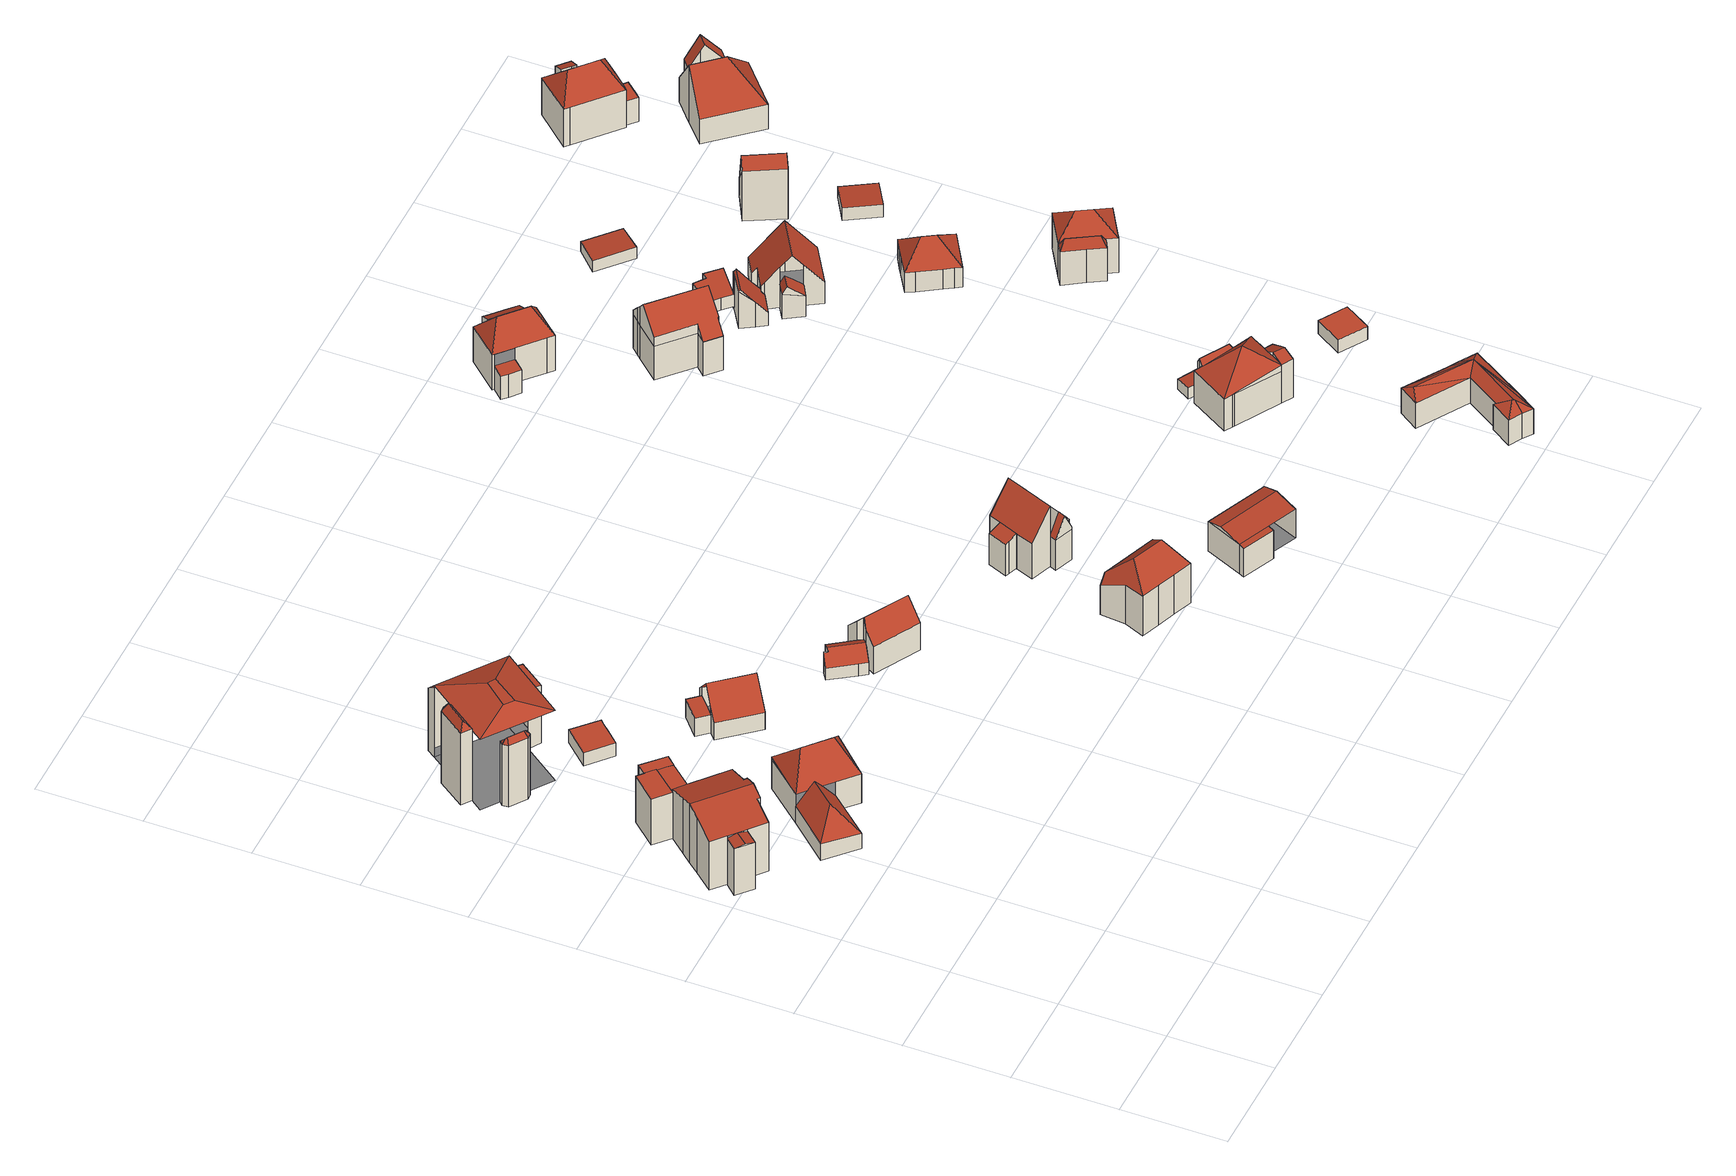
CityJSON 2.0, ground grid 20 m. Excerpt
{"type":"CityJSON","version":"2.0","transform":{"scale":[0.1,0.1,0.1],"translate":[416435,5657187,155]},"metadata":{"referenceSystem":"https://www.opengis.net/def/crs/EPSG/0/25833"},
"CityObjects":{
"building1":{"type":"Building","attributes":{"Gemeindeschluessel":14612000,"Geometrietyp2DReferenz":"3000","function":"31001_9998","roofType":"9999"},"children":["building1-1","building1-2","building1-3","building1-4","building1-5"]},
"building1-1":{"type":"BuildingPart","attributes":{"Dachtyp_tdc":"tdcPolyFlatRoof","Dachneigung":0,"QualitaetDacherkennung":34,"Geometrietyp2DReferenz":"3000","measuredHeight":10.58,"roofType":"1000"},"parents":["building1"],"geometry":[{"type":"MultiSurface","lod":"2","boundaries":[[[0,1,2,3]],[[1,4,5,2]],[[4,6,7,8,5]],[[9,6,4,1,0,10]],[[3,2,5,8,11,12]]],"semantics":{"surfaces":[{"type":"WallSurface"},{"type":"RoofSurface"},{"type":"GroundSurface"}],"values":[0,0,0,1,2]}}]},
"building1-2":{"type":"BuildingPart","attributes":{"Dachtyp_tdc":"tdcGableRoof","Dachneigung":11.34,"QualitaetDacherkennung":42,"Geometrietyp2DReferenz":"3000","measuredHeight":11.05,"roofType":"3100"},"parents":["building1"],"geometry":[{"type":"MultiSurface","lod":"2","boundaries":[[[13,14,15,16]],[[14,17,18,15]],[[17,19,20,18]],[[17,14,21]],[[14,13,22,21]],[[19,17,21,22]],[[16,15,18,20]]],"semantics":{"surfaces":[{"type":"WallSurface"},{"type":"RoofSurface"},{"type":"GroundSurface"}],"values":[0,0,0,0,1,1,2]}}]},
"building1-3":{"type":"BuildingPart","attributes":{"Dachtyp_tdc":"tdcPolyFlatRoof","Dachneigung":2.7,"QualitaetDacherkennung":61,"Geometrietyp2DReferenz":"3000","measuredHeight":10.39,"roofType":"2100"},"parents":["building1"],"geometry":[{"type":"MultiSurface","lod":"2","boundaries":[[[23,24,25,26]],[[23,27,28,29,24]],[[25,12,11,26]]],"semantics":{"surfaces":[{"type":"WallSurface"},{"type":"RoofSurface"},{"type":"GroundSurface"}],"values":[0,1,2]}}]},
"building1-4":{"type":"BuildingPart","attributes":{"Dachtyp_tdc":"tdcPolyFlatRoof","Dachneigung":0,"QualitaetDacherkennung":63,"Geometrietyp2DReferenz":"3000","measuredHeight":10.3,"roofType":"1000"},"parents":["building1"],"geometry":[{"type":"MultiSurface","lod":"2","boundaries":[[[30,31,32,33]],[[31,34,23,26,32]],[[7,30,33,8]],[[7,28,27,34,31,30]],[[33,32,26,11,8]]],"semantics":{"surfaces":[{"type":"WallSurface"},{"type":"RoofSurface"},{"type":"GroundSurface"}],"values":[0,0,0,1,2]}}]},
"building1-5":{"type":"BuildingPart","attributes":{"Dachtyp_tdc":"tdcGableRoof","Dachneigung":17.78,"QualitaetDacherkennung":32,"Geometrietyp2DReferenz":"3000","measuredHeight":13.56,"roofType":"3100"},"parents":["building1"],"geometry":[{"type":"MultiSurface","lod":"2","boundaries":[[[35,36,37,38]],[[36,39,40,37]],[[39,41,42,40]],[[41,43,44,42]],[[43,45,46,44]],[[45,47,16,46]],[[47,13,16]],[[48,20,19]],[[48,49,50,20]],[[49,51,52,50]],[[51,53,54,52]],[[53,55,56,54]],[[55,57,0,3,56]],[[53,51,49,48,47,45,43,41,39]],[[39,36,35,58,59,60,57,55,53]],[[12,25,61,38,37,40,42,44,46,16,20,50,52,54,56,3]],[[59,58,61,25,24]],[[58,35,38,61]]],"semantics":{"surfaces":[{"type":"WallSurface"},{"type":"RoofSurface"},{"type":"GroundSurface"}],"values":[0,0,0,0,0,0,0,0,0,0,0,0,0,1,1,2,0,0]}}]},
"building2":{"type":"Building","attributes":{"Gemeindeschluessel":14612000,"Geometrietyp2DReferenz":"3000","function":"31001_9998","roofType":"9999"},"children":["building2-1","building2-2"]},
"building2-1":{"type":"BuildingPart","attributes":{"Dachtyp_tdc":"tdcHipAndGableRoof","Dachneigung":50.54,"QualitaetDacherkennung":79,"Geometrietyp2DReferenz":"3000","measuredHeight":8.27,"roofType":"5000"},"parents":["building2"],"geometry":[{"type":"MultiSurface","lod":"2","boundaries":[[[62,63,64,65]],[[63,66,67,64]],[[66,68,69,67]],[[66,63,70]],[[63,62,71,72,70]],[[68,66,70,72,73]],[[65,64,67,69]]],"semantics":{"surfaces":[{"type":"WallSurface"},{"type":"RoofSurface"},{"type":"GroundSurface"}],"values":[0,0,0,1,1,1,2]}}]},
"building2-2":{"type":"BuildingPart","attributes":{"Dachtyp_tdc":"tdcHipRoof","Dachneigung":49.25,"QualitaetDacherkennung":54,"Geometrietyp2DReferenz":"3000","measuredHeight":12.11,"roofType":"3200"},"parents":["building2"],"geometry":[{"type":"MultiSurface","lod":"2","boundaries":[[[74,75,76,77]],[[75,78,62,65,76]],[[79,80,81,69,68]],[[80,74,77,81]],[[75,82,83]],[[84,79,85]],[[82,84,85,83]],[[78,75,83,85,79,73,71]],[[79,84,80]],[[80,84,82,74]],[[74,82,75]],[[77,76,65,69,81]]],"semantics":{"surfaces":[{"type":"WallSurface"},{"type":"RoofSurface"},{"type":"GroundSurface"}],"values":[0,0,0,0,1,1,1,1,0,0,0,2]}}]},
"building3":{"type":"Building","attributes":{"Gemeindeschluessel":14612000,"Geometrietyp2DReferenz":"3000","function":"31001_9998","roofType":"9999"},"children":["building3-1","building3-2","building3-3","building3-4","building3-5"]},
"building3-1":{"type":"BuildingPart","attributes":{"Dachtyp_tdc":"tdcPolyFlatRoof","Dachneigung":9.05,"QualitaetDacherkennung":45,"Geometrietyp2DReferenz":"3000","measuredHeight":13.69,"roofType":"2100"},"parents":["building3"],"geometry":[{"type":"MultiSurface","lod":"2","boundaries":[[[86,87,88,89]],[[90,91,92,93]],[[89,88,93,92]],[[91,86,89,92]],[[91,90,87,86]]],"semantics":{"surfaces":[{"type":"WallSurface"},{"type":"GroundSurface"},{"type":"RoofSurface"}],"values":[0,0,1,0,2]}}]},
"building3-2":{"type":"BuildingPart","attributes":{"Dachtyp_tdc":"tdcFreeFormRoof","Dachneigung":50.63,"QualitaetDacherkennung":26,"Geometrietyp2DReferenz":"3000","measuredHeight":15.08,"roofType":"5000"},"parents":["building3"],"geometry":[{"type":"MultiSurface","lod":"2","boundaries":[[[94,95,96,97]],[[98,99,100,101]],[[99,102,103,100]],[[102,104,105,103]],[[104,94,97,105]],[[106,107,104,102]],[[108,106,102,99]],[[108,99,98]],[[109,107,106,108,98,95]],[[109,95,94]],[[107,109,94,104]],[[97,96,101,100,103,105]]],"semantics":{"surfaces":[{"type":"WallSurface"},{"type":"RoofSurface"},{"type":"GroundSurface"}],"values":[0,0,0,0,0,1,1,1,1,1,1,2]}}]},
"building3-3":{"type":"BuildingPart","attributes":{"Dachtyp_tdc":"tdcPolyFlatRoof","Dachneigung":40.23,"QualitaetDacherkennung":43,"Geometrietyp2DReferenz":"3000","measuredHeight":15.91,"roofType":"2100"},"parents":["building3"],"geometry":[{"type":"MultiSurface","lod":"2","boundaries":[[[110,111,112,113]],[[114,115,116,117]],[[115,110,113,116]],[[115,114,111,110]],[[113,112,117,116]]],"semantics":{"surfaces":[{"type":"WallSurface"},{"type":"RoofSurface"},{"type":"GroundSurface"}],"values":[0,0,0,1,2]}}]},
"building3-4":{"type":"BuildingPart","attributes":{"Dachtyp_tdc":"tdcFreeFormRoof","Dachneigung":54.47,"QualitaetDacherkennung":18,"Geometrietyp2DReferenz":"3000","measuredHeight":18,"roofType":"5000"},"parents":["building3"],"geometry":[{"type":"MultiSurface","lod":"2","boundaries":[[[118,119,120,121,122]],[[119,123,124,120]],[[123,125,126,124]],[[125,127,128,129,126]],[[130,127,125]],[[131,130,125,123]],[[132,131,123,119]],[[132,119,118]],[[130,131,132,118,127]],[[121,120,124,126,129]]],"semantics":{"surfaces":[{"type":"WallSurface"},{"type":"RoofSurface"},{"type":"GroundSurface"}],"values":[0,0,0,0,1,1,1,1,1,2]}}]},
"building3-5":{"type":"BuildingPart","attributes":{"Dachtyp_tdc":"tdcCutTentRoof","Dachneigung":24.37,"QualitaetDacherkennung":43,"Geometrietyp2DReferenz":"3000","measuredHeight":19.21,"roofType":"9999"},"parents":["building3"],"geometry":[{"type":"MultiSurface","lod":"2","boundaries":[[[133,134,135,136]],[[137,133,136,138]],[[139,137,138,140]],[[134,128,122,139,140,135]],[[140,138,136,135]],[[117,112,93,88,141,101,96,142,121,129]]],"semantics":{"surfaces":[{"type":"RoofSurface"},{"type":"GroundSurface"}],"values":[0,0,0,0,0,1]}}]},
"building4":{"type":"Building","attributes":{"Dachtyp_tdc":"tdcPolyFlatRoof","Gemeindeschluessel":14612000,"Dachneigung":0,"QualitaetDacherkennung":66,"Geometrietyp2DReferenz":"3000","measuredHeight":2.99,"function":"31001_9998","roofType":"1000"},"geometry":[{"type":"Solid","lod":"2","boundaries":[[[[143,144,145,146]],[[144,147,148,145]],[[147,149,150,148]],[[149,151,152,150]],[[151,153,154,152]],[[153,143,146,154]],[[153,151,149,147,144,143]],[[146,145,148,150,152,154]]]],"semantics":{"surfaces":[{"type":"WallSurface"},{"type":"RoofSurface"},{"type":"GroundSurface"}],"values":[[0,0,0,0,0,0,1,2]]}}]},
"building5":{"type":"Building","attributes":{"Gemeindeschluessel":14612000,"Geometrietyp2DReferenz":"3000","function":"31001_9998","roofType":"9999"},"children":["building5-1","building5-2"]},
"building5-1":{"type":"BuildingPart","attributes":{"Dachtyp_tdc":"tdcPolyFlatRoof","Dachneigung":0,"QualitaetDacherkennung":55,"Geometrietyp2DReferenz":"3000","measuredHeight":4.1,"roofType":"1000"},"parents":["building5"],"geometry":[{"type":"MultiSurface","lod":"2","boundaries":[[[155,156,157,158]],[[156,159,160,157]],[[159,161,162,160]],[[161,159,156,155,163]],[[158,157,160,162,164]]],"semantics":{"surfaces":[{"type":"WallSurface"},{"type":"RoofSurface"},{"type":"GroundSurface"}],"values":[0,0,0,1,2]}}]},
"building5-2":{"type":"BuildingPart","attributes":{"Dachtyp_tdc":"tdcGableRoof","Dachneigung":48.2,"QualitaetDacherkennung":73,"Geometrietyp2DReferenz":"3000","measuredHeight":9.01,"roofType":"3100"},"parents":["building5"],"geometry":[{"type":"MultiSurface","lod":"2","boundaries":[[[165,166,167,168,169]],[[158,164,162,170,171,172,173,174]],[[166,155,158]],[[175,162,161]],[[175,176,170,162]],[[176,177,171,170]],[[177,169,172,171]],[[169,168,173,172]],[[168,167,174,173]],[[167,166,158,174]],[[169,177,176,175,165]]],"semantics":{"surfaces":[{"type":"RoofSurface"},{"type":"GroundSurface"},{"type":"WallSurface"}],"values":[0,1,2,2,2,2,2,2,2,2,0]}}]},
"building6":{"type":"Building","attributes":{"Dachtyp_tdc":"tdcFreeFormRoof","Gemeindeschluessel":14612000,"Dachneigung":48.57,"QualitaetDacherkennung":64,"Geometrietyp2DReferenz":"3000","measuredHeight":5.28,"function":"31001_9998","roofType":"5000"},"geometry":[{"type":"Solid","lod":"2","boundaries":[[[[178,179,180,181]],[[179,182,183,180]],[[182,184,185,183]],[[184,186,187,185]],[[186,188,189,187]],[[188,190,191,189]],[[190,192,193,191]],[[192,194,195,193]],[[194,196,197,195]],[[196,178,181,197]],[[196,194,192,198,199,182,179,178]],[[190,188,186,184,199,198]],[[184,182,199]],[[192,190,198]],[[181,180,183,185,187,189,191,193,195,197]]]],"semantics":{"surfaces":[{"type":"WallSurface"},{"type":"RoofSurface"},{"type":"GroundSurface"}],"values":[[0,0,0,0,0,0,0,0,0,0,1,1,0,0,2]]}}]},
"building7":{"type":"Building","attributes":{"Dachtyp_tdc":"tdcFreeFormRoof","Gemeindeschluessel":14612000,"Dachneigung":48.71,"QualitaetDacherkennung":59,"Geometrietyp2DReferenz":"3000","measuredHeight":10.01,"function":"31001_9998","roofType":"5000"},"geometry":[{"type":"Solid","lod":"2","boundaries":[[[[200,201,202,203,204,205]],[[206,200,205,207,208]],[[204,207,205]],[[206,201,200]],[[209,210,211,212,213,214,215]],[[206,208,209,215]],[[208,207,210,209]],[[207,204,211,210]],[[204,203,212,211]],[[203,202,213,212]],[[202,201,214,213]],[[201,206,215,214]]]],"semantics":{"surfaces":[{"type":"RoofSurface"},{"type":"WallSurface"},{"type":"GroundSurface"}],"values":[[0,0,1,1,2,1,1,1,1,1,1,1]]}}]},
"building8":{"type":"Building","attributes":{"Dachtyp_tdc":"tdcHipRoof","Gemeindeschluessel":14612000,"Dachneigung":44.07,"QualitaetDacherkennung":65,"Geometrietyp2DReferenz":"3000","measuredHeight":13.23,"function":"31001_9998","roofType":"3200"},"geometry":[{"type":"Solid","lod":"2","boundaries":[[[[216,217,218,219]],[[217,220,221,218]],[[220,222,223,221]],[[222,224,225,223]],[[224,226,227,225]],[[226,228,229,227]],[[228,230,231,229]],[[230,216,219,231]],[[222,220,217,216,232]],[[226,224,233]],[[216,230,228,226,233,232]],[[224,222,232,233]],[[219,218,221,223,225,227,229,231]]]],"semantics":{"surfaces":[{"type":"WallSurface"},{"type":"RoofSurface"},{"type":"GroundSurface"}],"values":[[0,0,0,0,0,0,0,0,1,1,1,1,2]]}}]},
"building9":{"type":"Building","attributes":{"Gemeindeschluessel":14612000,"Geometrietyp2DReferenz":"3000","function":"31001_9998","roofType":"9999"},"children":["building9-1","building9-2","building9-3"]},
"building9-1":{"type":"BuildingPart","attributes":{"Dachtyp_tdc":"tdcPolyFlatRoof","Dachneigung":19.85,"QualitaetDacherkennung":55,"Geometrietyp2DReferenz":"3000","measuredHeight":7.98,"roofType":"2100"},"parents":["building9"],"geometry":[{"type":"MultiSurface","lod":"2","boundaries":[[[234,235,236,237,238,239]],[[240,241,242,243,244,245]],[[239,238,241,240]],[[238,237,242,241]],[[237,236,243,242]],[[236,235,244,243]],[[234,239,240,245]]],"semantics":{"surfaces":[{"type":"RoofSurface"},{"type":"GroundSurface"},{"type":"WallSurface"}],"values":[0,1,2,2,2,2,2]}}]},
"building9-2":{"type":"BuildingPart","attributes":{"Dachtyp_tdc":"tdcGableRoof","Dachneigung":62.2,"QualitaetDacherkennung":10,"Geometrietyp2DReferenz":"3000","measuredHeight":11.1,"roofType":"3100"},"parents":["building9"],"geometry":[{"type":"MultiSurface","lod":"2","boundaries":[[[246,247,248,249]],[[247,250,251,248]],[[250,252,253,251]],[[254,246,249,255]],[[256,257,258,259,260,261]],[[250,260,259,262,252]],[[247,261,260,250]],[[246,256,261,247]],[[254,257,256,246]],[[249,248,251,253,255]]],"semantics":{"surfaces":[{"type":"WallSurface"},{"type":"RoofSurface"},{"type":"GroundSurface"}],"values":[0,0,0,0,1,1,0,0,0,2]}}]},
"building9-3":{"type":"BuildingPart","attributes":{"Dachtyp_tdc":"tdcGableRoof","Dachneigung":52.61,"QualitaetDacherkennung":78,"Geometrietyp2DReferenz":"3000","measuredHeight":13.8,"roofType":"3100"},"parents":["building9"],"geometry":[{"type":"MultiSurface","lod":"2","boundaries":[[[263,264,257,254,255,249]],[[265,253,252,262]],[[265,266,267,253]],[[266,239,240,267]],[[239,234,245,240]],[[235,268,269,244]],[[268,270,271,269]],[[270,272,273,271]],[[272,274,275,273]],[[274,263,249,275]],[[270,268,235,234,239,266,265]],[[265,259,258,264,263,274,272,270]],[[249,255,253,267,240,245,244,269,271,273,275]]],"semantics":{"surfaces":[{"type":"WallSurface"},{"type":"RoofSurface"},{"type":"GroundSurface"}],"values":[0,0,0,0,0,0,0,0,0,0,1,1,2]}}]},
"building10":{"type":"Building","attributes":{"Gemeindeschluessel":14612000,"Geometrietyp2DReferenz":"3000","function":"31001_9998","roofType":"9999"},"children":["building10-1","building10-2"]},
"building10-1":{"type":"BuildingPart","attributes":{"Dachtyp_tdc":"tdcGableRoof","Dachneigung":11.36,"QualitaetDacherkennung":79,"Geometrietyp2DReferenz":"3000","measuredHeight":7.64,"roofType":"3100"},"parents":["building10"],"geometry":[{"type":"MultiSurface","lod":"2","boundaries":[[[276,277,278,279,280]],[[277,281,282,278]],[[281,283,284,282]],[[277,276,285]],[[283,281,286]],[[276,283,286,285]],[[281,277,285,286]],[[284,287,279,278,282]]],"semantics":{"surfaces":[{"type":"WallSurface"},{"type":"RoofSurface"},{"type":"GroundSurface"}],"values":[0,0,0,0,0,1,1,2]}}]},
"building10-2":{"type":"BuildingPart","attributes":{"Dachtyp_tdc":"tdcPolyFlatRoof","Dachneigung":11.42,"QualitaetDacherkennung":44,"Geometrietyp2DReferenz":"3000","measuredHeight":6.61,"roofType":"2100"},"parents":["building10"],"geometry":[{"type":"MultiSurface","lod":"2","boundaries":[[[288,289,290,287]],[[289,291,292,290]],[[291,280,279,292]],[[280,291,289,288]],[[287,290,292,279]]],"semantics":{"surfaces":[{"type":"WallSurface"},{"type":"RoofSurface"},{"type":"GroundSurface"}],"values":[0,0,0,1,2]}}]},
"building11":{"type":"Building","attributes":{"Gemeindeschluessel":14612000,"Geometrietyp2DReferenz":"3000","function":"31001_9998","roofType":"9999"},"children":["building11-1","building11-2","building11-3"]},
"building11-1":{"type":"BuildingPart","attributes":{"Dachtyp_tdc":"tdcHipRoof","Dachneigung":49.12,"QualitaetDacherkennung":60,"Geometrietyp2DReferenz":"3000","measuredHeight":12.68,"roofType":"3200"},"parents":["building11"],"geometry":[{"type":"MultiSurface","lod":"2","boundaries":[[[293,294,295]],[[293,296,297,294]],[[296,298,299,297]],[[298,300,301,299]],[[302,303,304,305]],[[303,306,307,304]],[[306,308,309,307]],[[308,310,311,309]],[[310,312,311]],[[306,303,313]],[[298,296,314]],[[303,302,300,298,314,313]],[[296,293,310,308,306,313,314]],[[294,297,299,301,305,304,307,309,311]]],"semantics":{"surfaces":[{"type":"WallSurface"},{"type":"RoofSurface"},{"type":"GroundSurface"}],"values":[0,0,0,0,0,0,0,0,0,1,1,1,1,2]}}]},
"building11-2":{"type":"BuildingPart","attributes":{"Dachtyp_tdc":"tdcPolyFlatRoof","Dachneigung":30.64,"QualitaetDacherkennung":66,"Geometrietyp2DReferenz":"3000","measuredHeight":8.73,"roofType":"2100"},"parents":["building11"],"geometry":[{"type":"MultiSurface","lod":"2","boundaries":[[[315,316,317,301,300]],[[316,318,319,317]],[[318,320,321,319]],[[320,322,323,321]],[[322,324,302,305,323]],[[322,320,318,316,315,324]],[[305,301,317,319,321,323]]],"semantics":{"surfaces":[{"type":"WallSurface"},{"type":"RoofSurface"},{"type":"GroundSurface"}],"values":[0,0,0,0,0,1,2]}}]},
"building11-3":{"type":"BuildingPart","attributes":{"Dachtyp_tdc":"tdcPolyFlatRoof","Dachneigung":0,"QualitaetDacherkennung":50,"Geometrietyp2DReferenz":"3000","measuredHeight":5.29,"roofType":"1000"},"parents":["building11"],"geometry":[{"type":"MultiSurface","lod":"2","boundaries":[[[312,325,326,311]],[[325,327,328,326]],[[327,329,330,328]],[[329,295,294,330]],[[295,329,327,325,312]],[[326,328,330,294,311]]],"semantics":{"surfaces":[{"type":"WallSurface"},{"type":"RoofSurface"},{"type":"GroundSurface"}],"values":[0,0,0,0,1,2]}}]},
"building12":{"type":"Building","attributes":{"Dachtyp_tdc":"tdcFreeFormRoof","Gemeindeschluessel":14612000,"Dachneigung":32.01,"QualitaetDacherkennung":42,"Geometrietyp2DReferenz":"3000","measuredHeight":7.25,"function":"31001_9998","roofType":"5000"},"geometry":[{"type":"Solid","lod":"2","boundaries":[[[[331,332,333,334]],[[332,335,336,333]],[[335,337,338,336]],[[337,339,340,338]],[[339,341,342,340]],[[341,343,344,342]],[[343,345,346,344]],[[345,347,348,346]],[[347,349,350,348]],[[349,351,352,350]],[[351,353,354,352]],[[353,331,334,354]],[[355,356,351,349]],[[357,358,355,349,347]],[[357,347,345]],[[359,358,357,345,343]],[[359,343,341]],[[356,339,337]],[[356,341,339]],[[355,341,356]],[[355,359,341]],[[359,355,358]],[[335,356,337]],[[332,356,335]],[[331,356,332]],[[356,331,360]],[[360,331,353]],[[360,351,356]],[[351,360,353]],[[334,333,336,338,340,342,344,346,348,350,352,354]]]],"semantics":{"surfaces":[{"type":"WallSurface"},{"type":"RoofSurface"},{"type":"GroundSurface"}],"values":[[0,0,0,0,0,0,0,0,0,0,0,0,1,1,1,1,1,1,1,1,1,1,1,1,1,1,1,1,1,2]]}}]},
"building13":{"type":"Building","attributes":{"Dachtyp_tdc":"tdcFreeFormRoof","Gemeindeschluessel":14612000,"Dachneigung":48.56,"QualitaetDacherkennung":49,"Geometrietyp2DReferenz":"3000","measuredHeight":13.46,"function":"31001_9998","roofType":"5000"},"geometry":[{"type":"Solid","lod":"2","boundaries":[[[[361,362,363,364]],[[362,365,366,363]],[[365,367,368,366]],[[367,369,370,368]],[[369,371,372,370]],[[371,373,374,372]],[[373,375,376,374]],[[375,377,378,376]],[[377,379,380,378]],[[381,382,383,384,385,386,387,388,389,390]],[[388,391,392,393,394,395,396,397,398,399,400,401,389]],[[379,390,389,401,402]],[[402,401,400,403]],[[403,400,399,404]],[[404,399,398,405]],[[405,398,397,406]],[[406,397,396]],[[395,394,407]],[[407,394,393,408]],[[408,393,392,361]],[[361,392,391,362]],[[362,391,388,387,365]],[[377,381,390,379]],[[365,387,386,367]],[[367,386,385,369]],[[369,385,384,371]],[[371,384,383,373]],[[373,383,382,375]],[[375,382,381,377]],[[380,409,410,411,412,413,414,415,416,417,364,363,366,368,370,372,374,376,378]],[[379,402,409,380]],[[402,403,410,409]],[[403,404,411,410]],[[404,405,412,411]],[[405,406,413,412]],[[406,396,414,413]],[[396,395,415,414]],[[395,407,416,415]],[[407,408,417,416]],[[408,361,364,417]]]],"semantics":{"surfaces":[{"type":"WallSurface"},{"type":"RoofSurface"},{"type":"GroundSurface"}],"values":[[0,0,0,0,0,0,0,0,0,1,1,0,0,0,0,0,0,0,0,0,0,0,0,0,0,0,0,0,0,2,0,0,0,0,0,0,0,0,0,0]]}}]},
"building14":{"type":"Building","attributes":{"Gemeindeschluessel":14612000,"Geometrietyp2DReferenz":"3000","function":"31001_9998","roofType":"9999"},"children":["building14-1","building14-2","building14-3"]},
"building14-1":{"type":"BuildingPart","attributes":{"Dachtyp_tdc":"tdcGableRoof","Dachneigung":29.08,"QualitaetDacherkennung":37,"Geometrietyp2DReferenz":"3000","measuredHeight":9.75,"roofType":"3100"},"parents":["building14"],"geometry":[{"type":"MultiSurface","lod":"2","boundaries":[[[418,419,420,421,422]],[[419,423,424,420]],[[423,425,426,424]],[[425,427,428,426]],[[427,429,430,431,428]],[[425,423,419,418,432,433]],[[433,429,427,425]],[[434,421,420,424,426,428,431]]],"semantics":{"surfaces":[{"type":"WallSurface"},{"type":"RoofSurface"},{"type":"GroundSurface"}],"values":[0,0,0,0,0,1,1,2]}}]},
"building14-2":{"type":"BuildingPart","attributes":{"Dachtyp_tdc":"tdcTentRoof","Dachneigung":37.62,"QualitaetDacherkennung":46,"Geometrietyp2DReferenz":"3000","measuredHeight":12.67,"roofType":"3500"},"parents":["building14"],"geometry":[{"type":"MultiSurface","lod":"2","boundaries":[[[430,435,436,431]],[[435,437,438,436]],[[437,439,440,438]],[[439,441,442,440]],[[441,443,444,442]],[[445,446,447,448]],[[446,449,450,447]],[[449,422,421,450]],[[451,452,453,454,429,455,432]],[[439,456,457,429,454]],[[441,439,454]],[[458,441,454,453,459,460]],[[445,459,453,446]],[[435,457,456,437]],[[430,429,457,435]],[[437,456,439]],[[446,453,452,449]],[[449,452,451,418,422]],[[441,458,443]],[[431,436,438,440,442,444,448,447,450,421,434]]],"semantics":{"surfaces":[{"type":"WallSurface"},{"type":"RoofSurface"},{"type":"GroundSurface"}],"values":[0,0,0,0,0,0,0,0,1,1,1,1,0,0,0,0,0,0,0,2]}}]},
"building14-3":{"type":"BuildingPart","attributes":{"Dachtyp_tdc":"tdcFreeFormRoof","Dachneigung":60.7,"QualitaetDacherkennung":17,"Geometrietyp2DReferenz":"3000","measuredHeight":8.84,"roofType":"5000"},"parents":["building14"],"geometry":[{"type":"MultiSurface","lod":"2","boundaries":[[[461,458,460,462,463]],[[462,464,463]],[[464,465,466,467,461,463]],[[468,469,448,444,470,471,472]],[[465,464,469,468]],[[464,462,448,469]],[[462,445,448]],[[461,470,444,443,458]],[[461,467,471,470]],[[467,466,472,471]],[[466,465,468,472]]],"semantics":{"surfaces":[{"type":"RoofSurface"},{"type":"GroundSurface"},{"type":"WallSurface"}],"values":[0,0,0,1,2,2,2,2,2,2,2]}}]},
"building15":{"type":"Building","attributes":{"Dachtyp_tdc":"tdcPolyFlatRoof","Gemeindeschluessel":14612000,"Dachneigung":4.58,"QualitaetDacherkennung":67,"Geometrietyp2DReferenz":"3000","measuredHeight":2.58,"function":"31001_9998","roofType":"2100"},"geometry":[{"type":"Solid","lod":"2","boundaries":[[[[473,474,475,476]],[[474,477,478,475]],[[477,479,480,478]],[[479,481,482,480]],[[481,473,476,482]],[[481,479,477,474,473]],[[476,475,478,480,482]]]],"semantics":{"surfaces":[{"type":"WallSurface"},{"type":"RoofSurface"},{"type":"GroundSurface"}],"values":[[0,0,0,0,0,1,2]]}}]},
"building16":{"type":"Building","attributes":{"Dachtyp_tdc":"tdcFreeFormRoof","Gemeindeschluessel":14612000,"Dachneigung":50.33,"QualitaetDacherkennung":4,"Geometrietyp2DReferenz":"3000","measuredHeight":8.65,"function":"31001_9998","roofType":"5000"},"geometry":[{"type":"Solid","lod":"2","boundaries":[[[[483,484,485,486]],[[484,487,488,485]],[[487,489,490,488]],[[489,491,492,490]],[[491,493,494,492]],[[493,495,496,494]],[[495,497,498,496]],[[497,499,500,498]],[[499,501,502,500]],[[501,483,486,502]],[[501,499,497,503,504,487,484,483]],[[495,493,491,489,504,503]],[[489,487,504]],[[497,495,503]],[[486,485,488,490,492,494,496,498,500,502]]]],"semantics":{"surfaces":[{"type":"WallSurface"},{"type":"RoofSurface"},{"type":"GroundSurface"}],"values":[[0,0,0,0,0,0,0,0,0,0,1,1,0,0,2]]}}]},
"building17":{"type":"Building","attributes":{"Dachtyp_tdc":"tdcPolyFlatRoof","Gemeindeschluessel":14612000,"Dachneigung":0,"QualitaetDacherkennung":65,"Geometrietyp2DReferenz":"3000","measuredHeight":2.76,"function":"31001_9998","roofType":"1000"},"geometry":[{"type":"Solid","lod":"2","boundaries":[[[[505,506,507,508]],[[506,509,510,507]],[[509,511,512,510]],[[511,513,514,512]],[[513,515,516,514]],[[515,517,518,516]],[[517,519,520,518]],[[519,505,508,520]],[[519,517,515,513,511,509,506,505]],[[508,507,510,512,514,516,518,520]]]],"semantics":{"surfaces":[{"type":"WallSurface"},{"type":"RoofSurface"},{"type":"GroundSurface"}],"values":[[0,0,0,0,0,0,0,0,1,2]]}}]},
"building18":{"type":"Building","attributes":{"Gemeindeschluessel":14612000,"Geometrietyp2DReferenz":"3000","function":"31001_9998","roofType":"9999"},"children":["building18-1","building18-2"]},
"building18-1":{"type":"BuildingPart","attributes":{"Dachtyp_tdc":"tdcGableRoof","Dachneigung":50.62,"QualitaetDacherkennung":73,"Geometrietyp2DReferenz":"3000","measuredHeight":11.74,"roofType":"3100"},"parents":["building18"],"geometry":[{"type":"MultiSurface","lod":"2","boundaries":[[[521,522,523]],[[521,524,525,522]],[[524,526,527,525]],[[526,528,529,527]],[[528,530,531,529]],[[530,532,533,531]],[[532,534,535,533]],[[536,534,532,530,528,526,524,521,537]],[[537,538,539,540,536]],[[541,542,522,525,527,529,531,533,535,543,544,545]],[[534,536,543,535]],[[536,540,544,543]],[[540,539,545,544]],[[539,538,546,541,545]]],"semantics":{"surfaces":[{"type":"WallSurface"},{"type":"RoofSurface"},{"type":"GroundSurface"}],"values":[0,0,0,0,0,0,0,1,1,2,0,0,0,0]}}]},
"building18-2":{"type":"BuildingPart","attributes":{"Dachtyp_tdc":"tdcGableRoof","Dachneigung":37.09,"QualitaetDacherkennung":10,"Geometrietyp2DReferenz":"3000","measuredHeight":7.24,"roofType":"3100"},"parents":["building18"],"geometry":[{"type":"MultiSurface","lod":"2","boundaries":[[[547,523,522,548]],[[546,549,550,541]],[[549,547,548,550]],[[547,549,551]],[[523,547,551,552]],[[549,546,553,552,551]],[[548,522,542,541,550]]],"semantics":{"surfaces":[{"type":"WallSurface"},{"type":"RoofSurface"},{"type":"GroundSurface"}],"values":[0,0,0,0,1,1,2]}}]},
"building19":{"type":"Building","attributes":{"Dachtyp_tdc":"tdcPolyFlatRoof","Gemeindeschluessel":14612000,"Dachneigung":0,"QualitaetDacherkennung":0,"Geometrietyp2DReferenz":"3000","BezugspunktDach":"2000","measuredHeight":3,"function":"31001_9998"},"geometry":[{"type":"MultiSurface","lod":"2","boundaries":[[[554,555,556,557,558]],[[558,557,559,560]],[[557,556,561,559]],[[556,555,562,561]],[[555,554,563,562]],[[554,558,560,563]],[[560,559,561,562,563]]],"semantics":{"surfaces":[{"type":"RoofSurface"},{"type":"WallSurface"},{"type":"GroundSurface"}],"values":[0,1,1,1,1,1,2]}}]},
"building20":{"type":"Building","attributes":{"Dachtyp_tdc":"tdcPolyFlatRoof","Gemeindeschluessel":14612000,"Dachneigung":3.56,"QualitaetDacherkennung":70,"Geometrietyp2DReferenz":"3000","measuredHeight":2.6,"function":"31001_9998","roofType":"2100"},"geometry":[{"type":"Solid","lod":"2","boundaries":[[[[564,565,566,567]],[[565,568,569,566]],[[568,570,571,569]],[[570,564,567,571]],[[570,568,565,564]],[[567,566,569,571]]]],"semantics":{"surfaces":[{"type":"WallSurface"},{"type":"RoofSurface"},{"type":"GroundSurface"}],"values":[[0,0,0,0,1,2]]}}]},
"building21":{"type":"Building","attributes":{"Dachtyp_tdc":"tdcFreeFormRoof","Gemeindeschluessel":14612000,"Dachneigung":44.44,"QualitaetDacherkennung":69,"Geometrietyp2DReferenz":"3000","measuredHeight":8.61,"function":"31001_9998","roofType":"5000"},"geometry":[{"type":"Solid","lod":"2","boundaries":[[[[572,573,574,575]],[[573,576,577,574]],[[576,578,579,577]],[[578,580,581,579]],[[580,582,583,581]],[[582,584,585,583]],[[584,586,587,585]],[[586,588,589,587]],[[588,572,575,589]],[[584,582,590]],[[582,580,591,590]],[[580,578,576,573,591]],[[573,572,588,586,584,590,591]],[[575,574,577,579,581,583,585,587,589]]]],"semantics":{"surfaces":[{"type":"WallSurface"},{"type":"RoofSurface"},{"type":"GroundSurface"}],"values":[[0,0,0,0,0,0,0,0,0,1,1,1,1,2]]}}]},
"building22":{"type":"Building","attributes":{"Gemeindeschluessel":14612000,"Geometrietyp2DReferenz":"3000","function":"31001_9998","roofType":"9999"},"children":["building22-1","building22-2"]},
"building22-1":{"type":"BuildingPart","attributes":{"Dachtyp_tdc":"tdcFreeFormRoof","Dachneigung":65.6,"QualitaetDacherkennung":21,"Geometrietyp2DReferenz":"3000","measuredHeight":9.72,"roofType":"5000"},"parents":["building22"],"geometry":[{"type":"MultiSurface","lod":"2","boundaries":[[[592,593,594,595]],[[593,596,597,594]],[[596,598,599,597]],[[598,600,601,599]],[[593,592,602]],[[592,600,603,602]],[[600,598,603]],[[598,596,593,602,603]],[[601,595,594,597,599]]],"semantics":{"surfaces":[{"type":"WallSurface"},{"type":"RoofSurface"},{"type":"GroundSurface"}],"values":[0,0,0,0,1,1,1,1,2]}}]},
"building22-2":{"type":"BuildingPart","attributes":{"Dachtyp_tdc":"tdcHipRoof","Dachneigung":42.1,"QualitaetDacherkennung":69,"Geometrietyp2DReferenz":"3000","measuredHeight":11.39,"roofType":"3200"},"parents":["building22"],"geometry":[{"type":"MultiSurface","lod":"2","boundaries":[[[604,605,606]],[[607,608,609,610]],[[610,609,611]],[[612,613,614,595,601,615]],[[606,605,616,617]],[[617,616,608,607]],[[607,610,613,612]],[[610,611,614,613]],[[611,604,592,595,614]],[[606,617,615,601,600]],[[617,607,612,615]],[[611,609,608,618]],[[616,605,619]],[[608,616,619,618]],[[605,604,611,618,619]]],"semantics":{"surfaces":[{"type":"WallSurface"},{"type":"GroundSurface"},{"type":"RoofSurface"}],"values":[0,0,0,1,0,0,0,0,0,0,0,2,2,2,2]}}]},
"building23":{"type":"Building","attributes":{"Dachtyp_tdc":"tdcGableRoof","Gemeindeschluessel":14612000,"Dachneigung":67.07,"QualitaetDacherkennung":6,"Geometrietyp2DReferenz":"3000","measuredHeight":12.6,"function":"31001_9998","roofType":"3100"},"geometry":[{"type":"Solid","lod":"2","boundaries":[[[[620,621,622,623]],[[621,624,625,622]],[[624,626,627,625]],[[626,620,623,627]],[[624,621,628]],[[620,626,629]],[[621,620,629,628]],[[626,624,628,629]],[[623,622,625,627]]]],"semantics":{"surfaces":[{"type":"WallSurface"},{"type":"RoofSurface"},{"type":"GroundSurface"}],"values":[[0,0,0,0,0,0,1,1,2]]}}]},
"building24":{"type":"Building","attributes":{"Dachtyp_tdc":"tdcPolyFlatRoof","Gemeindeschluessel":14612000,"Dachneigung":4.75,"QualitaetDacherkennung":78,"Geometrietyp2DReferenz":"3000","measuredHeight":2.91,"function":"31001_9998","roofType":"2100"},"geometry":[{"type":"Solid","lod":"2","boundaries":[[[[630,631,632,633]],[[631,634,635,632]],[[634,636,637,635]],[[636,630,633,637]],[[636,634,631,630]],[[633,632,635,637]]]],"semantics":{"surfaces":[{"type":"WallSurface"},{"type":"RoofSurface"},{"type":"GroundSurface"}],"values":[[0,0,0,0,1,2]]}}]},
"building25":{"type":"Building","attributes":{"Gemeindeschluessel":14612000,"Geometrietyp2DReferenz":"3000","function":"31001_9998","roofType":"9999"},"children":["building25-1","building25-2","building25-3"]},
"building25-1":{"type":"BuildingPart","attributes":{"Dachtyp_tdc":"tdcPolyFlatRoof","Dachneigung":0,"QualitaetDacherkennung":57,"Geometrietyp2DReferenz":"3000","measuredHeight":5.54,"roofType":"1000"},"parents":["building25"],"geometry":[{"type":"MultiSurface","lod":"2","boundaries":[[[638,639,640,641]],[[639,642,643,640]],[[642,644,645,643]],[[644,646,647,645]],[[646,648,649,647]],[[646,644,642,639,638,648]],[[649,641,640,643,645,647]]],"semantics":{"surfaces":[{"type":"WallSurface"},{"type":"RoofSurface"},{"type":"GroundSurface"}],"values":[0,0,0,0,0,1,2]}}]},
"building25-2":{"type":"BuildingPart","attributes":{"Dachtyp_tdc":"tdcHipRoof","Dachneigung":44.72,"QualitaetDacherkennung":68,"Geometrietyp2DReferenz":"3000","measuredHeight":12.94,"roofType":"3200"},"parents":["building25"],"geometry":[{"type":"MultiSurface","lod":"2","boundaries":[[[650,649,648]],[[650,651,652,649]],[[651,653,654,652]],[[653,655,656,654]],[[655,657,658,656]],[[651,650,659,660,661,662]],[[657,655,663]],[[661,664,665,666,667,657,663,662]],[[655,653,651,662,663]],[[658,668,669,670,671,672,673,641,649,652,654,656]],[[657,667,668,658]],[[666,665,670,669]],[[665,664,671,670]],[[664,661,672,671]],[[661,660,673,672]],[[660,659,641,673]],[[659,638,641]]],"semantics":{"surfaces":[{"type":"WallSurface"},{"type":"RoofSurface"},{"type":"GroundSurface"}],"values":[0,0,0,0,0,1,1,1,1,2,0,0,0,0,0,0,0]}}]},
"building25-3":{"type":"BuildingPart","attributes":{"Dachtyp_tdc":"tdcPolyFlatRoof","Dachneigung":23.38,"QualitaetDacherkennung":60,"Geometrietyp2DReferenz":"3000","measuredHeight":8.95,"roofType":"2100"},"parents":["building25"],"geometry":[{"type":"MultiSurface","lod":"2","boundaries":[[[674,675,666,669,676]],[[677,678,679,668,667]],[[678,674,676,679]],[[678,677,675,674]],[[676,669,668,679]]],"semantics":{"surfaces":[{"type":"WallSurface"},{"type":"RoofSurface"},{"type":"GroundSurface"}],"values":[0,0,0,1,2]}}]},
"building26":{"type":"Building","attributes":{"Gemeindeschluessel":14612000,"Geometrietyp2DReferenz":"3000","function":"31001_9998","roofType":"9999"},"children":["building26-1","building26-2"]},
"building26-1":{"type":"BuildingPart","attributes":{"Dachtyp_tdc":"tdcFreeFormRoof","Dachneigung":54.18,"QualitaetDacherkennung":4,"Geometrietyp2DReferenz":"3000","measuredHeight":13.3,"roofType":"5000"},"parents":["building26"],"geometry":[{"type":"MultiSurface","lod":"2","boundaries":[[[680,681,682,683]],[[684,685,686]],[[685,687,688,686]],[[687,689,690,688]],[[689,691,692,690]],[[691,693,694,692]],[[693,680,683,694]],[[689,687,695]],[[687,685,684,696,681,680,693,695]],[[693,691,689,695]],[[683,682,697,686,688,690,692,694]]],"semantics":{"surfaces":[{"type":"WallSurface"},{"type":"RoofSurface"},{"type":"GroundSurface"}],"values":[0,0,0,0,0,0,0,1,1,1,2]}}]},
"building26-2":{"type":"BuildingPart","attributes":{"Dachtyp_tdc":"tdcGableRoof","Dachneigung":51.05,"QualitaetDacherkennung":26,"Geometrietyp2DReferenz":"3000","measuredHeight":11.86,"roofType":"3100"},"parents":["building26"],"geometry":[{"type":"MultiSurface","lod":"2","boundaries":[[[698,699,700,701]],[[701,702,703,698]],[[697,682,704,705,706,686]],[[699,698,705,704]],[[698,703,706,705]],[[703,702,684,686,706]],[[700,682,681]],[[700,699,704,682]]],"semantics":{"surfaces":[{"type":"RoofSurface"},{"type":"GroundSurface"},{"type":"WallSurface"}],"values":[0,0,1,2,2,2,2,2]}}]}
},
"vertices":[
[98,953,133],[68,980,133],[68,980,28],[98,953,28],[111,1027,133],[111,1027,28],[124,1016,133],[124,1016,131],[124,1016,28],[140,1002,133],[99,955,133],[140,1002,28],[99,955,28],
[58,798,135],[38,775,135],[38,775,28],[58,798,28],[9,801,134],[9,801,28],[29,823,134],[29,823,28],[25,787,138],[44,810,138],
[164,980,130],[124,934,130],[124,934,28],[164,980,28],[154,989,131],[140,1002,131],[99,955,131],
[140,1035,131],[180,998,131],[180,998,28],[140,1035,28],[164,980,131],
[154,847,155],[160,843,155],[160,843,28],[154,847,28],[143,824,163],[143,824,28],[124,803,154],[124,803,28],[119,807,154],[119,807,28],[88,772,139],[88,772,28],[58,798,139],[29,823,139],[4,845,139],[4,845,28],[35,881,154],[35,881,28],[53,902,163],[53,902,28],[71,922,154],[71,922,28],[98,953,140],[185,882,139],[124,934,139],[99,955,139],[185,882,28],
[273,729,61],[204,651,61],[204,651,27],[273,729,27],[148,702,65],[148,702,27],[217,779,65],[217,779,27],[202,708,109],[254,746,93],[244,755,109],[234,764,93],
[372,768,93],[308,697,93],[308,697,27],[372,768,27],[273,729,93],[217,779,93],[280,850,93],[280,850,27],[372,768,100],[319,751,148],[280,850,100],[272,793,148],
[227,1252,161],[205,1267,165],[205,1267,28],[227,1252,28],[241,1317,165],[263,1302,161],[263,1302,28],[241,1317,28],
[58,1250,168],[64,1257,168],[64,1257,28],[58,1250,28],[106,1226,168],[101,1218,168],[101,1218,28],[106,1226,28],[90,1216,168],[90,1216,28],[59,1239,168],[59,1239,28],[92,1226,179],[67,1244,179],[97,1225,177],[65,1248,176],
[190,1379,171],[179,1363,187],[179,1363,28],[190,1379,28],[123,1404,187],[134,1420,171],[134,1420,28],[123,1404,28],
[49,1302,192],[31,1315,192],[31,1315,28],[49,1302,28],[49,1302,189],[68,1367,192],[68,1367,28],[80,1368,192],[80,1368,28],[91,1360,192],[91,1360,191],[91,1360,28],[77,1358,206],[74,1356,208],[46,1318,208],
[241,1317,192],[123,1404,192],[137,1313,220],[151,1303,220],[151,1193,189],[119,1253,217],[33,1280,189],[100,1267,217],[151,1193,28],[33,1280,28],
[175,1151,87],[218,1198,87],[218,1198,57],[175,1151,57],[262,1157,87],[262,1157,57],[253,1148,87],[253,1148,57],[244,1138,87],[244,1138,57],[219,1111,87],[219,1111,57],
[350,993,84],[331,1015,84],[331,1015,43],[350,993,43],[370,1048,84],[370,1048,43],[389,1027,84],[389,1027,43],[371,1011,84],[371,1011,43],
[371,1011,133],[350,993,103],[336,981,82],[395,913,82],[429,943,133],[400,1036,43],[458,968,43],[429,943,43],[395,913,43],[336,981,43],[389,1027,105],[400,1036,89],[458,968,88],
[585,884,34],[600,894,55],[600,894,7],[585,884,7],[604,888,55],[604,888,7],[624,902,49],[624,902,7],[653,862,49],[653,862,7],[656,857,49],[656,857,7],[662,848,49],[662,848,7],[643,835,57],[643,835,7],[627,823,34],[627,823,7],[617,837,34],[617,837,7],[646,836,60],[608,891,60],
[736,798,106],[754,830,64],[668,879,64],[656,857,92],[662,848,98],[656,843,106],[719,768,68],[643,835,91],[633,816,68],[633,816,6],[643,835,6],[662,848,6],[656,857,6],[668,879,6],[754,830,6],[719,768,6],
[872,425,126],[887,463,125],[887,463,36],[872,425,36],[892,512,102],[892,512,36],[904,509,123],[904,509,36],[1013,468,123],[1013,468,36],[980,383,126],[980,383,36],[943,398,126],[943,398,36],[908,411,126],[908,411,36],[911,458,168],[973,434,168],
[970,700,86],[985,737,86],[961,747,77],[946,710,77],[954,707,80],[970,701,86],[970,701,6],[954,707,6],[946,710,6],[961,747,6],[985,737,6],[970,700,6],
[1034,636,75],[1029,624,75],[1029,624,6],[1034,636,6],[992,638,75],[992,638,6],[998,650,75],[998,650,6],[1034,637,75],[1034,637,6],[1034,636,81],[1034,637,81],[1020,642,114],[1018,643,117],[1013,630,117],[1029,624,80],[998,650,76],
[1034,636,94],[1034,637,94],[998,650,144],[957,666,86],[957,666,6],[994,760,86],[994,760,6],[1035,744,144],[1035,744,6],[1077,728,86],[1077,728,6],[1040,634,85],[1040,634,6],
[1083,339,100],[1114,410,100],[1114,410,33],[1083,339,33],[1083,339,99],[1233,358,100],[1233,358,33],[1202,287,100],[1202,287,33],[1101,381,109],[1221,330,109],[1146,312,33],
[1146,312,99],[1141,301,97],[1141,301,33],[1078,328,97],[1078,328,33],
[984,1670,130],[984,1670,50],[984,1670,103],[981,1672,130],[981,1672,50],[1033,1730,130],[1033,1730,50],[1053,1712,130],[1053,1712,50],[1104,1667,130],[1120,1652,130],[1120,1652,50],[1104,1667,50],[1068,1594,130],[1068,1594,50],[1057,1604,130],[1057,1604,50],[1013,1644,130],[1013,1644,50],[1013,1644,103],[1073,1640,177],[1025,1683,177],
[1053,1712,137],[1068,1729,124],[1068,1729,50],[1087,1712,124],[1087,1712,50],[1100,1700,124],[1100,1700,50],[1119,1683,124],[1119,1683,50],[1104,1667,137],
[994,1623,103],[994,1623,50],[975,1639,103],[975,1639,50],[965,1649,103],[965,1649,50],
[1526,234,124],[1606,183,124],[1606,183,67],[1526,234,67],[1624,172,124],[1624,172,67],[1658,151,124],[1658,151,67],[1594,48,124],[1594,48,67],[1568,8,124],[1568,8,67],[1550,21,124],[1550,21,67],[1525,35,124],[1525,35,67],[1551,75,124],[1551,75,67],[1555,72,124],[1555,72,67],[1596,137,124],[1596,137,67],[1501,196,124],[1501,196,67],[1563,42,138],[1627,144,138],[1559,43,139],[1561,41,139],[1562,40,138],[1523,209,138],
[1266,1415,120],[1252,1400,120],[1252,1400,43],[1266,1415,43],[1214,1359,120],[1214,1359,43],[1209,1354,120],[1209,1354,43],[1207,1355,120],[1207,1355,43],[1200,1347,120],[1200,1347,43],[1190,1337,120],[1190,1337,43],[1163,1362,120],[1163,1362,43],[1180,1380,120],[1180,1380,43],[1120,1434,120],[1120,1434,43],[1180,1380,141],[1163,1362,121],[1190,1337,121],[1200,1347,132],[1207,1355,142],[1209,1354,142],[1214,1359,147],[1239,1386,178],[1151,1468,178],[1120,1434,141],[1252,1400,157],[1266,1415,133],[1268,1418,129],[1237,1447,129],[1242,1453,120],[1213,1480,120],[1207,1474,129],[1193,1487,130],[1180,1499,130],[1167,1485,151],[1159,1477,164],[1159,1477,120],[1167,1485,120],[1180,1499,120],[1193,1487,120],[1207,1474,120],[1237,1447,120],[1268,1418,120],[1159,1477,43],[1167,1485,43],[1180,1499,43],[1193,1487,43],[1207,1474,43],[1213,1480,43],[1242,1453,43],[1237,1447,43],[1268,1418,43],
[1526,492,117],[1547,480,117],[1547,480,39],[1526,492,39],[1526,492,112],[1537,462,128],[1537,462,39],[1529,450,136],[1529,450,39],[1517,429,127],[1517,429,39],[1496,441,127],[1496,441,112],[1496,441,39],[1517,477,127],[1509,462,136],[1509,462,39],
[1412,491,112],[1412,491,39],[1408,493,112],[1408,493,39],[1393,502,112],[1393,502,39],[1437,577,112],[1437,577,39],[1452,568,112],[1452,568,39],[1511,533,112],[1540,516,112],[1540,516,39],[1511,533,39],[1536,510,112],[1536,510,39],[1526,492,127],[1536,510,127],[1540,516,127],[1474,504,165],[1509,462,127],[1408,493,114],[1412,491,115],[1452,568,114],[1511,533,123],[1453,567,114],
[1455,574,127],[1511,533,114],[1508,543,127],[1518,545,114],[1494,560,114],[1479,568,114],[1459,580,114],[1494,560,39],[1518,545,39],[1455,574,39],[1459,580,39],[1479,568,39],
[1459,580,64],[1443,590,64],[1443,590,38],[1459,580,38],[1459,617,61],[1459,617,38],[1496,596,61],[1496,596,38],[1479,568,64],[1479,568,38],
[1348,1330,86],[1309,1306,86],[1309,1306,57],[1348,1330,57],[1297,1324,113],[1297,1324,57],[1282,1349,140],[1282,1349,57],[1323,1375,140],[1323,1375,57],[1326,1378,140],[1326,1378,57],[1328,1375,143],[1328,1375,57],[1342,1352,112],[1342,1352,57],[1351,1339,94],[1351,1339,57],[1345,1335,94],[1345,1335,57],[1329,1374,144],[1284,1346,144],
[1326,1378,90],[1323,1375,90],[1323,1375,63],[1326,1378,63],[1306,1392,90],[1306,1392,63],[1287,1409,90],[1287,1409,63],[1321,1451,90],[1321,1451,63],[1342,1435,90],[1342,1435,63],[1350,1445,90],[1350,1445,63],[1377,1419,90],[1377,1419,63],
[1362,1308,144],[1362,1308,52],[1362,1308,108],[1348,1330,112],[1348,1330,52],[1345,1335,105],[1345,1335,52],[1351,1339,105],[1351,1339,52],[1385,1360,105],[1385,1360,52],[1380,1368,93],[1380,1368,52],[1415,1390,93],[1415,1390,52],[1448,1337,169],[1373,1290,169],[1383,1273,145],[1402,1243,101],[1477,1289,101],[1383,1273,52],[1373,1290,52],[1448,1337,52],[1477,1289,52],[1402,1243,52],[1383,1273,100],
[1338,1293,108],[1338,1293,52],[1359,1259,100],[1359,1259,52],[1343,1286,124],[1366,1301,124],[1373,1290,115],
[1696,370,73],[1702,380,73],[1727,421,73],[1676,452,73],[1645,402,73],[1676,452,43],[1645,402,43],[1727,421,43],[1702,380,43],[1696,370,43],
[1397,1612,93],[1359,1571,97],[1359,1571,71],[1397,1612,71],[1298,1625,97],[1298,1625,71],[1338,1665,93],[1338,1665,71],
[1486,1113,101],[1477,1128,101],[1477,1128,56],[1486,1113,56],[1516,1152,101],[1516,1152,56],[1525,1158,101],[1525,1158,56],[1549,1172,101],[1549,1172,56],[1601,1087,101],[1601,1087,56],[1529,1044,101],[1529,1044,56],[1522,1055,101],[1522,1055,56],[1511,1072,101],[1511,1072,56],[1545,1098,142],[1531,1121,142],
[1664,838,125],[1648,829,125],[1648,829,49],[1664,838,49],[1630,859,125],[1630,859,49],[1606,898,125],[1606,898,49],[1622,908,125],[1622,908,49],[1651,842,146],[1619,895,146],
[1664,838,128],[1622,908,129],[1622,908,128],[1739,859,128],[1739,859,129],[1689,829,129],[1689,829,128],[1675,820,128],[1739,859,49],[1689,829,49],[1675,820,49],[1686,947,49],[1686,947,129],[1686,947,128],[1688,872,163],[1672,899,163],
[1566,1472,113],[1603,1404,113],[1603,1404,78],[1566,1472,78],[1545,1373,192],[1545,1373,78],[1509,1442,192],[1509,1442,78],[1569,1386,204],[1533,1454,204],
[1587,1291,98],[1638,1322,93],[1638,1322,69],[1587,1291,69],[1674,1262,93],[1674,1262,69],[1623,1231,98],[1623,1231,69],
[1632,1730,178],[1644,1719,178],[1644,1719,123],[1632,1730,123],[1650,1714,178],[1650,1714,123],[1629,1690,178],[1629,1690,123],[1622,1682,178],[1622,1682,123],[1604,1699,178],[1604,1699,123],
[1604,1699,209],[1600,1695,209],[1600,1695,123],[1522,1765,209],[1522,1765,123],[1513,1773,209],[1513,1773,123],[1573,1839,207],[1573,1839,123],[1632,1730,208],[1652,1752,208],[1659,1761,207],[1608,1747,252],[1562,1788,252],[1646,1773,207],[1631,1786,207],[1621,1796,207],[1599,1816,207],[1599,1816,123],[1621,1796,123],[1631,1786,123],[1646,1773,123],[1659,1761,123],[1652,1752,123],
[1635,1812,203],[1621,1796,212],[1635,1812,123],[1599,1816,212],[1613,1832,203],[1613,1832,123],
[1718,1649,156],[1729,1637,156],[1729,1637,100],[1718,1649,100],[1772,1587,156],[1772,1587,157],[1772,1587,100],[1799,1557,156],[1799,1557,100],[1716,1484,156],[1716,1484,100],[1635,1575,156],[1635,1575,100],[1676,1612,233],[1676,1612,100],[1721,1562,233],[1748,1615,156],[1748,1615,100],
[1767,1632,219],[1748,1653,171],[1729,1637,171],[1748,1615,219],[1772,1587,173],[1792,1604,173],[1748,1653,100],[1767,1632,100],[1792,1604,100]
]}
